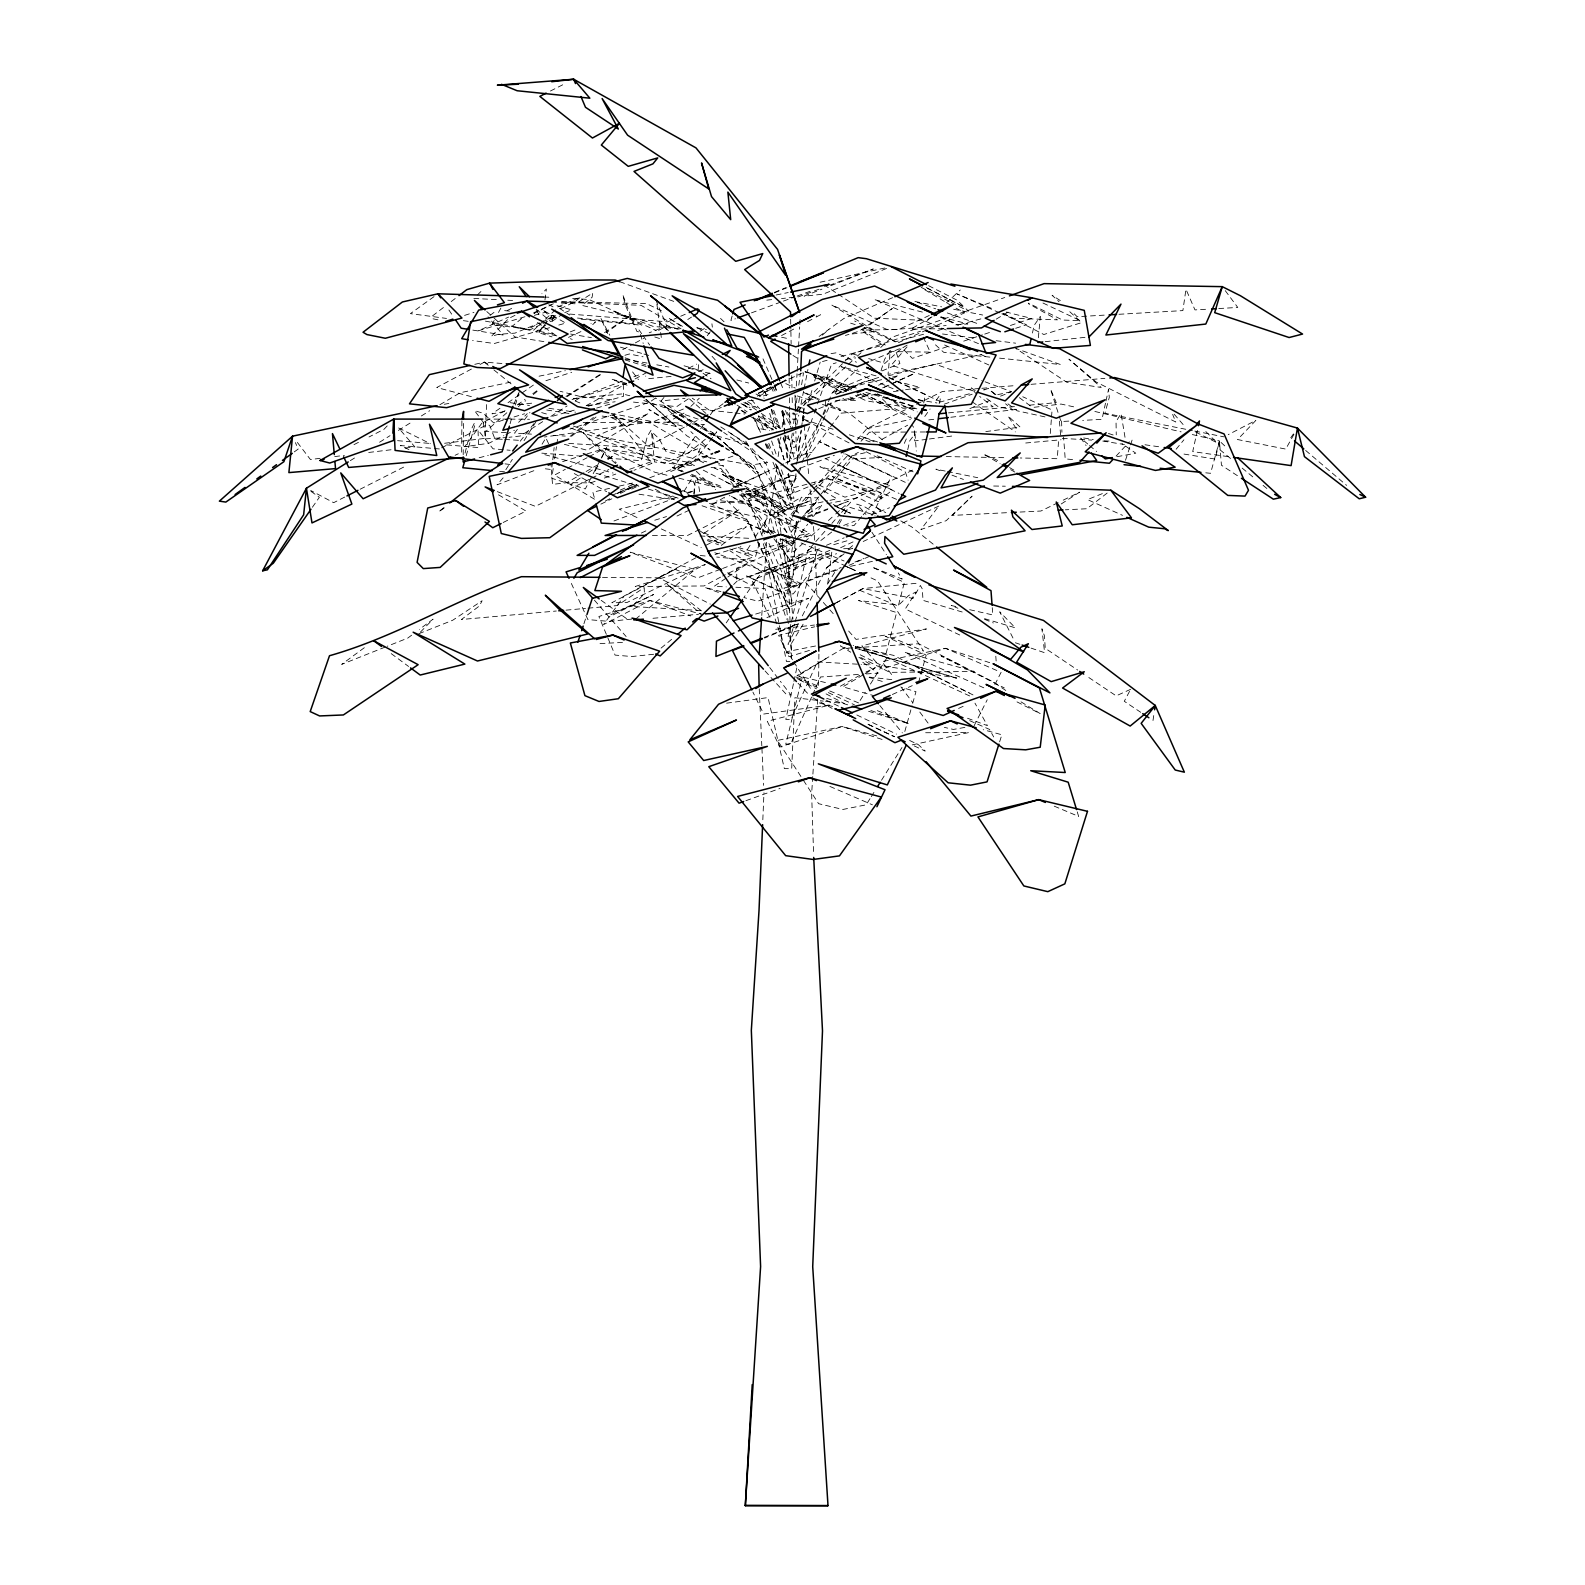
<?xml version="1.0" encoding="UTF-8"?>
<svg xmlns="http://www.w3.org/2000/svg" width="1585" height="1585" viewBox="0 0 1585 1585"><rect width="100%" height="100%" fill="white"/><g stroke="black" fill="none" stroke-linecap="round" stroke-linejoin="round"><path stroke-width="0.75" stroke-dasharray="5 3.75" d="M463.196 454.677L463.494 420.956M825.428 401.282L825.329 411.426L821.803 417.806M762.821 819.762L763.97 792.777M486.595 404.571L484.851 438.906L506.843 437.539M795.195 405.78L795.749 395.933M796.304 386.086L797.017 373.763M797.156 371.306L798.404 349.136M798.543 346.679L799.672 326.966M799.811 324.509L800.227 317.119M795.016 543.338L792.995 576.94L787.547 576.92L781.821 538.484M795.155 540.941L796.324 521.742M796.898 512.133L797.196 507.339L827.608 500.84M761.771 615.475L766.486 542.328M812.748 776.551L811.639 793.808L813.62 854.969M812.907 774.094L817.622 700.194M818.573 685.413L818.91 653.555M1058.522 441.68L1057.254 458.699L1020.264 457.986M1050.28 433.498L1051.35 419.351M1051.529 416.994L1052.064 409.94L1022.761 396.765M698.173 369.662L698.747 363.084M694.19 494.282L695.023 485.149L691.813 478.63L683.63 492.024M1038.353 337.763L1040.315 316.485L1034.173 325.321L1032.033 334.752M552.491 462.226L551.639 469.576L541.832 468.368M552.769 459.769L554.156 447.525M693.755 493.589L695.023 482.355L697.281 477.323L699.659 491.548M795.987 473.796L795.115 481.087L789.092 481.127L788.419 473.836M797.75 459.234L801.277 430.07M801.574 427.633L803.04 415.488M803.318 413.051L804.209 405.76M544.963 299.961L546.389 288.985L541.911 293.72M827.786 583.161L831.828 551.758M792.282 433.141L790.321 447.525L795.373 447.129L799.494 432.982M793.57 423.552L794.877 413.962M795.195 411.565L797.473 394.784M798.781 385.195L800.385 373.208M767.814 532.52L776.808 466.386M778.136 456.599L780.811 437.004M782.138 427.197L784.476 410.059M797.037 460.086L801.099 430.803M802.446 421.055L803.12 416.181M803.456 413.725L805.497 399.083L817.583 399.44M553.205 468.566L551.739 478.274L585.301 488.953L592.057 475.896M554.651 458.857L556.454 446.712M556.811 444.276L557.9 437.004M1152.988 720.521L1153.959 714.082M796.423 521.524L790.955 557.207L819.465 548.846M789.251 461.651L793.887 432.824M795.432 423.215L796.978 413.606M797.354 411.189L800.068 394.368M801.614 384.759L803.536 372.752M461.889 420.897L461.671 452.181L455.093 455.291M923.738 402.947L925.363 394.328L885.639 375.823M796.839 424.74L798.761 415.131M799.256 412.734L803.595 391.119M804.07 388.701L807.934 369.483M793.431 683.769L785.823 719.451L791.113 719.332L817.385 661.896L861.447 664.412M793.927 681.392L797.473 664.749M1105.498 403.204L1101.991 419.351L1082.674 420.382M1106.013 400.886L1108.529 389.355L1109.302 397.359L1104.923 413.249L1192.376 430.585M1197.408 430.387L1192.712 451.586L1231.109 457.055M907.73 449.724L909.77 440.729L915.02 433.795L916.308 451.071M790.796 624.411L788.062 636.298L790.756 635.862L794.382 624.133M791.351 622.033L807.736 550.669L814.175 543.378M465.059 453.132L470.507 431.041L474.807 422.185M939.152 403.62L940.281 399.44L939.39 395.834L935.408 401.461M732.131 316.049L730.903 320.408L735.48 318.743M904.817 731.497L912.029 705.741M912.683 703.403L915.971 691.694L902.103 687.474M918.508 682.62L926.215 655.08L885.163 636.199L895.505 639.072L923.619 651.118L877.535 580.902L868.679 576.821M466.168 455.826L475.599 422.502M510.073 423.789L512.074 416.796M515.402 405.126L519.404 391.119M759.354 543.239L755.431 556.989L737.54 548.568M761.969 534.086L767.219 515.759L729.239 495.511M802.941 421.174L804.328 416.459M808.469 402.293L811.916 390.485M814.67 381.054L820.178 362.173M795.095 621.776L817.583 549.044M881.062 370.593L884.608 359.32L890.235 350.503L888.036 374.377L981.808 354.426M999.64 741.839L1001.859 734.766L983.215 729.694M1125.489 460.304L1129.808 447.069M1130.541 444.87L1132.7 438.252M583.914 623.757L586.192 616.823M823.645 555.721L819.286 554.116L799.93 555.166L786.794 593.741L793.253 593.899L823.645 555.721L855.86 570.778M796.086 464.385L813.422 415.488M814.234 413.17L816.711 406.196M817.543 403.858L831.57 364.292L836.206 362.787M513.897 404.155L518.493 393.298M796.225 475.916L791.331 487.17L797.691 475.302M802.069 462.404L827.489 403.838M828.46 401.599L832.383 392.585L857.445 369.206M551.758 321.418L554.255 315.772L546.092 319.912M791.509 519.404L788.557 526.042L793.689 526.24L798.682 520.95M792.5 517.186L801.376 497.254L817.9 497.888M811.599 697.063L790.737 743.94L785.744 744.118L802.208 677.627L797.849 675.963L826.795 658.072M812.59 694.824L820.535 676.973L863.865 674.081M904.302 443.384L906.323 438.906M798.701 473.103L801.752 466.485M805.794 457.689L822.001 422.462M823.011 420.263L831.095 402.649M835.156 393.833L837.177 389.435L873.018 374.635M597.446 466.446L594.375 472.726L638.874 486.238M601.547 458.085L606.659 447.624L601.032 458.501M871.928 515.719L891.463 476.174L843.735 453.766M974.101 725.791L987.237 699.758M994.904 684.561L1001.482 671.545M797.909 624.629L787.963 644.283L790.618 644.758L804.605 621.776M802.327 615.891L826.657 567.806L841.417 555.206M593.166 473.717L599.923 460.68M1129.55 691.337L1124.28 701.283L1140.685 712.279M494.163 320.487L492.004 324.489L527.706 329.224L537.909 324.053M498.502 312.483L501.752 306.46M799.533 458.224L820.634 419.926M1293.935 434.369L1285.732 449.09L1237.568 439.54L1255.875 420.382L1228.216 434.647M839.079 524.041L843.695 515.878M844.845 513.837L847.143 509.756L844.29 513.52M542.07 444.216L545.894 437.955L548.588 443.701M827.489 584.172L836.404 569.55M869.987 798.682L866.143 804.823L842.883 809.459L818.613 803.694L802.703 779.206M871.274 796.621L875.098 790.479M881.498 780.256L901.984 747.506M505.833 469.735L512.351 459.373M524.041 440.709L537.057 419.985M750.062 545.379L744.831 553.68L789.588 541M755.292 537.057L768.368 516.294L810.49 500.761L773.856 513.144L801.376 497.254M860.12 700.471L865.271 692.288M870.423 684.086L888.452 655.437L853.225 645.372M837.395 523.506L841.437 517.304M1290.765 437.757L1293.439 433.894M312.384 507.259L319.358 497.274L310.145 490.795M695.141 436.588L673.05 468.268L713.072 453.033M700.669 428.683L703.423 424.721M710.338 414.814L713.091 410.852L724.266 406.176M726.207 622.865L728.922 618.962M924.788 416.459L930.098 408.97M517.384 429.357L514.59 433.141L531.49 434.132M524.377 419.926L529.965 412.358M797.196 471.815L801.554 465.95M807.34 458.144L829.034 428.822M830.481 426.88L840.605 413.19L892.692 409.049L880.051 396.646M794.739 541.694L787.527 551.421L793.728 551.719L802.862 543.496M796.185 539.752L807.716 524.179M813.501 516.393L822.139 504.704L806.547 514.907M937.31 508.012L920.905 529.529L946.205 520.673L972.1 496.145L952.407 515.402L1008.952 512.589M712.576 437.341L698.589 455.648L754.024 465.594L789.231 537.632M713.983 435.518L716.777 431.853L710.892 435.201M707.286 335.683L712.537 328.808M520.237 441.224L533.828 423.75M552.273 315.217L538.821 332.137L557.662 336.06M798.582 521.921L791.054 532.184L800.484 520.89M804.685 514.372L851.977 455.826L858.416 452.3M663.996 397.439L661.084 401.005L685.037 398.35M1176.129 449.229L1183.916 439.798M802.069 519.008L817.781 500.206M824.081 492.677L852.373 458.818L881.736 457.53M861.646 516.611L853.978 525.606L846.786 525.923M863.191 514.808L881.597 493.212L827.845 478.67L809.261 483.603M907.036 346.917L891.265 365.243L974.953 391.416M503.158 477.838L497.016 484.832L537.038 469.477M791.014 514.412L812.015 490.696M813.62 488.873L842.685 456.044M857.208 439.62L866.896 428.683L914.406 405.284M815.799 541.575L825.448 530.658M831.887 523.367L839.931 514.273M841.556 512.45L852.809 499.731L914.842 469.041M1116.098 456.104L1129.372 441.819M793.411 513.56L811.995 493.668M813.68 491.865L849.184 453.904M861.012 441.244L869.452 432.21L909.017 432.051M800.346 519.187L818.593 499.75M387.215 425.909L383.966 429.317L368.988 436.984M420.441 632.078L433.062 619.16L419.411 629.364M518.612 422.343L527.25 413.645M795.611 410.475L852.373 353.792L920.548 331.225M477.343 295.028L482.573 289.936M733.617 584.489L738.788 579.456L728.07 573.889M690.862 406.374L699.262 398.231M592.711 324.667L595.584 321.874L590.987 323.697M543.635 320.863L532.877 330.889L511.896 326.51L523.367 317.119M545.418 319.179L556.177 309.154M880.705 347.491L891.444 337.466L1004.771 297.505M930.91 317.277L927.463 320.487L874.365 318.189L838.188 294.216M946.463 302.834L960.272 289.996M796.779 411.565L846.667 365.917M848.451 364.273L855.583 357.754M857.366 356.13L862.716 351.236M901.013 348.839L884.925 363.381L868.639 358.586M804.685 541.872L819.286 528.736M828.42 520.514L833.908 515.601M835.731 513.956L844.864 505.754L875.078 515.284M506.824 412.754L485.783 431.477L508.25 432.784M822.318 335.148L828.896 329.343M848.807 548.885L854.355 544.17M661.064 648.106L672.198 638.874M570.125 436.37L593.424 417.43M705.384 439.204L687.553 453.686L596.653 435.915L648.562 413.507L587.342 450.279L564.379 444.335M518.275 406.691L525.764 400.648M533.273 394.586L538.88 390.049M826.657 567.806L846.271 552.055M444.097 507.438L438.47 511.876L446.158 506.824M571.492 436.331L597.822 415.607M807.736 550.669L813.343 546.31M820.832 540.505L832.026 531.787M1107.162 493.074L1086.834 508.745L1065.338 509.815M443.424 307.53L431.754 316.485L432.745 318.763L441.462 320.507M451.23 301.566L457.074 297.088M490.003 315.435L495.887 310.957M785.724 379.825L759.274 396.29M411.624 635.209L407.721 638.121L387.215 646.264M604.519 332.652L628.294 316.921L606.342 332.691M721.908 544.883L746.337 526.755L735.024 530.698L705.483 545.498M364.332 647.71L341.667 664.373L384.937 647.175M723.097 403.739L711.843 411.961L692.308 398.211M517.304 405.007L525.031 399.38M532.778 393.734L538.583 389.514M819.128 336.436L843.854 318.506L892.632 297.683M294.255 451.903L298.198 449.07L295.385 442.611M434.032 296.633L410.396 313.632L446.514 318.426M543.992 326.966L538.008 331.126L556.493 334.633M551.996 321.418L561.982 314.504M499.988 408.256L491.964 413.844L507.358 411.03M508.032 402.669L520.098 394.308M522.099 392.902L534.165 384.541M655.358 398.172L649.414 402.293L569.926 429.099M725.851 578.327L714.102 586.371L726.207 586.866M727.812 576.999L745.426 564.934L722.641 576.029M580.269 478.056L570.402 484.673L594.89 499.473M588.154 472.766L598.001 466.149M607.867 459.531L613.771 455.549L607.392 459.234M565.984 396.468L599.883 374.555M688.346 398.845L676.696 406.652L632.534 401.996M703.958 533.313L739.64 509.478L687.692 535.393L651.257 535.433M567.153 396.607L601.824 373.842M705.642 375.348L709.367 372.911M687.771 319.516L691.516 317.099M542.704 421.63L520.316 435.994L509.082 437.282M550.847 416.399L567.133 405.938M575.276 400.708L581.378 396.785L560.119 391.277M1061.217 503.971L1079.583 492.182L1060.246 501.593M545.676 325.282L535.552 331.701L552.016 336.892M782.911 382.025L757.273 396.191M350.325 460.641L354.505 458.006M379.568 442.235L390.009 435.677M398.37 430.427L410.911 422.541M421.352 415.963L429.713 410.713M700.154 331.206L708 326.272M902.856 347.729L908.364 344.361M996.212 319.14L1008.833 311.611M724.464 497.274L709.822 506.011L757.095 517.146L765.02 534.72M863.132 674.853L842.844 686.82L873.394 695.538M865.172 673.645L875.316 667.661L865.945 672.04M439.897 404.71L460.244 392.723L512.787 381.708M931.98 316.861L910.662 329.224L944.838 328.59L935.447 331.067M583.954 472.746L566.915 482.573L554.532 475.084L565.35 469.299M586.074 471.518L596.733 465.376M840.387 686.226L859.763 675.329M677.647 416.657L667.562 422.284L679.906 423.096M679.668 415.547L685.73 412.159M881.973 439.342L907.67 425.196M586.153 405.681L626.57 383.57M635.09 378.914L647.849 371.92M505.04 410.673L481.781 423.254L464.742 446.712L488.933 443.245L503.832 435.657M622.707 349.671L633.247 344.004M635.367 342.875L643.807 338.338M658.587 330.393L667.027 325.856L649.176 332.791M799.93 555.166L764.465 574.285L809.717 557.643L757.412 578.089L743.841 597.545L757.808 601.19L781.306 592.473L746.535 575.969L782.396 592.017L801.416 583.815L752.063 560.397L716.697 557.048M781.544 335.564L794.541 328.63M807.518 321.696L814.016 318.228M816.176 317.079L820.515 314.761L816.116 316.168M567.529 468.15L587.025 457.748M589.184 456.599L604.341 448.515L669.187 458.461L687.949 462.325L694.507 465.673M795.472 624.431L789.053 627.858L796.443 623.975M836.048 602.775L863.033 588.55L919.478 582.983M471.379 369.067L436.767 387.513L472.409 396.924M480.037 364.471L484.356 362.153L503.792 363.599M695.973 557.742L624.213 595.92L610.542 614.861L653.614 594.494L608.997 617.021L603.469 624.688L649.969 600.497L701.878 614.247M720.581 577.138L704.017 585.955L635.189 586.509L705.266 564.577L626.749 602.617L611.83 602.736L676.557 568.639L658.072 577.891M835.117 603.409L863.033 588.55L913.059 598.397L920.37 585.479L922.311 588.966L923.005 600.358L965.602 613.019M684.304 427.197L648.106 446.078L613.613 414.795L651.95 463.395L634.02 470.269M686.444 426.068L697.083 420.52M764.406 472.905L731.715 488.893M353.99 444.632L360.409 441.343M505.952 434.567L514.471 430.248M344.698 497.076L333.662 502.683L310.64 490.439M360.152 489.23L406.473 465.673M441.581 447.822L485.624 425.434L480.077 418.024M550.411 91.019L565.231 83.529M688.583 368.235L696.707 364.114M515.006 315.316L508.666 318.506L491.39 336.377L498.185 334.356L514.927 333.127L539.831 322.884M503.158 522.515L526.002 511.063L497.393 494.163M589.422 479.284L535.393 506.368L494.262 490.458M591.581 478.195L608.858 469.536M605.331 500.999L611.83 497.73M620.488 493.391L635.644 485.802M794.838 540.544L790.578 542.684L781.722 538.583M796.958 539.475L809.737 533.075L748.041 503.871L716.836 500.365M553.343 303.785L533.868 313.513L538.841 314.107L534.64 308.243M842.725 392.604L857.861 385.016L836.028 394.507M938.795 506.071L863.211 541.476M540.881 324.489L530.381 329.68L485.188 321.081M542.981 323.459L557.682 316.227M916.566 404.234L942.481 391.475L979.391 388.503M600.873 504.129L611.889 498.76M631.702 489.091L638.319 485.862M1058.106 502.643L1040.909 511.024L1018.779 512.114M758.323 393.1L781.504 381.866M860.774 393.853L847.42 400.292L862.398 397.023L869.155 393.972M878.585 385.254L889.72 379.885M891.939 378.815L898.616 375.586L889.145 377.864M560.476 308.738L574.88 301.804L580.784 296.95L556.672 307.411M507.16 310.561L513.758 307.411M836.206 394.13L864.736 381.589L876.525 378.696M641.35 533.055L648.027 529.865M676.973 516.036L690.347 509.637M829.569 552.907L780.969 575.731L788.597 588.193L841.179 567.47M840.605 547.736L856.078 540.465M733.32 487.407L783.604 463.949M785.744 462.939L807.082 452.993L811.817 452.28M580.942 331.582L567.608 337.783L572.225 339.388M758.244 393.516L804.962 371.742L832.759 379.231L852.136 388.404M766.942 617.674L808.627 598.278L754.46 614.425M958.588 708.416L965.186 705.384M524.992 316.723L478.353 330.809L508.607 317.079M533.709 312.74L551.164 304.796M929.286 315.474L898.715 329.442L862.517 330.116L892.335 308.5L859.248 331.146L845.399 335.465M882.667 387.849L889.423 384.798M891.681 383.788L914.188 373.584L884.034 387.414M926.948 329.819L898.081 342.835L854.731 321.042M929.167 328.828L964.671 312.8L953.972 307.034M1130.6 689.336L1116.157 695.855L1085.765 675.487M795.095 542.011L736.748 568.123L736.748 580.982L803.258 556.216L750.081 576.524L770.35 618.308M806.309 536.998L810.787 534.997L803.734 536.998M617.437 493.232L637.011 484.534L612.721 495.035M892.335 694.488L912.267 685.651M849.045 565.33L868.719 556.711M678.538 317.178L667.82 321.834L569.471 314.048M680.678 316.247L687.117 313.454M620.29 490.062L636.16 483.167M829.906 550.312L787.606 568.619L793.174 568.322L836.583 553.7M638.2 485.149L615.277 494.203M870.799 361.004L900.003 348.522M683.313 409.029L654.07 421.432L544.467 437.004M818.692 408.752L843.596 398.291M826.439 545.299L844.171 537.83M777.76 383.808L782.217 381.945L795.254 388.067M670.772 471.518L712.854 453.904M808.073 486.932L775.085 500.721L747.585 494.025L791.371 476.015L745.247 492.103M810.272 486.02L827.845 478.67L878.268 501.692L882.013 498.582L832.264 476.53L883.063 497.69L892.335 489.983L825.21 458.56M774.55 292.333L785.823 287.658M881.973 370.93L899.884 363.52L895.703 350.622M542.09 321.953L555.681 316.346M564.755 312.621L571.531 309.828L555.899 305.33M774.213 292.967L787.626 287.46M886.55 268.459L822.991 294.196L804.07 296.177L821.941 289.163M969.921 408.554L989.615 400.569M1000.551 396.151L1011.488 391.713L981.531 380.479M836.484 506.051L848.312 501.296L836.959 505.437M1102.348 493.628L1087.468 499.592L1122.517 515.343M418.856 633.703L452.636 620.29L482.117 600.735L479.403 605.965L461.433 619.497L556.295 611.017M570.303 331.879L577.198 329.145M698.47 371.583L705.246 368.909M764.109 637.447L798.503 623.856L764.604 638.081M830.857 285.657L873.276 268.974L830.362 284.963M854.89 562.061L864.043 558.455M807.558 517.225L827.588 509.498M843.656 525.467L855.127 521.029M871.195 514.828L889.561 507.755M837.554 569.768L805.378 582.19L821.723 600.636M649.81 477.719L694.686 460.839L698.866 460.403L705.404 463.613M613.97 520.97L678.004 496.898M687.137 493.47L694.012 490.894L684.661 493.173M800.405 468.09L834.364 455.311M720.323 569.332L697.499 577.95L630.176 552.194L695.122 569.411L636.179 618.665L609.076 621.379L587.877 619.596L570.025 580.546M722.601 568.48L752.261 557.286L729.774 548.945M622.41 381.074L581.041 396.547L615.376 400.173M633.901 376.774L640.796 374.199M819.069 289.183L798.741 296.752L781.524 298.574M751.468 312.859L781.167 301.923M783.446 301.091L794.877 296.89M797.156 296.038L810.866 291.006M807.498 516.235L827.905 508.765M719.986 460.76L736.074 454.974L725.989 448.733M745.921 800.702L780.117 788.399M944.204 404.195L972.16 394.209M983.809 390.049L988.465 388.384L983.79 389.712M595.128 481.285L590.531 482.89L567.628 482.613L552.511 484.376L551.005 465.277M604.321 478.076L615.812 474.073M629.602 469.279L652.564 461.275L604.341 448.515L585.796 454.34M848.015 549.856L852.572 548.311L843.497 548.767M947.374 346.62L912.346 358.368L902.222 348.244M963.72 341.132L982.383 334.871M984.721 334.098L991.735 331.74M1010.418 325.48L1031.419 318.426L1006.178 312.047M832.383 392.585L878.962 377.349M545.894 380.717L571.71 372.277M845.498 359.795L854.771 356.803M1015.688 328.273L1026.545 324.766L1001.879 313.83M464.563 315.395L473.955 312.404M562.596 461.631L583.478 455.073M654.744 520.217L666.552 516.571M715.053 554.552L740.888 546.627M809.479 650.405L788.973 656.685L778.611 635.327L814.65 626.808M624.906 355.298L629.344 353.97L643.074 356.803M503.277 420.144L493.807 422.997L483.346 413.328L474.529 410.614L478.69 416.181M505.655 419.45L524.615 413.764M572.046 399.559L626.57 383.233M763.376 395.933L767.972 394.566M596.673 408.058L613.078 403.224M833.71 544.685L850.333 539.811M549.579 327.699L494.262 343.529L472.568 340.517M558.792 325.064L565.706 323.082L542.011 309.65M552.571 416.241L576.247 409.584M588.075 406.255L623.579 396.27L623.222 381.668M939.271 402.313L972.061 393.021M534.343 315.316L545.716 312.166M822.496 361.538L827.132 360.29M841.041 356.526L882.746 345.213L860.675 330.056M923.619 334.237L895.188 341.845L864.201 327.758M959.143 324.707L982.819 318.367M806.943 484.237L774.411 492.895L798.84 513.064M479.165 457.748L488.319 455.37M792.163 413.903L794.996 413.209M888.333 375.803L935.507 364.253L979.233 379.607M672.971 496.046L619.22 509.221L639.171 518.553M851.303 386.938L886.788 378.419M851.977 455.826L868.62 451.884M609.591 488.338L592.849 492.182L594.791 499.315M619.16 486.139L633.524 482.831M474.787 364.332L484.356 362.153L488.576 364.332M850.491 566.34L873.989 560.991M799.197 535.453L805.854 533.947L769.834 514.194M820.099 282.229L886.352 267.647M912.247 744.871L968.911 732.528L924.53 732.745M829.946 500.345L836.979 498.839L816.097 486.456M997.738 394.625L1011.488 391.713M866.896 428.683L910.305 419.51M539.078 376.2L565.35 370.692M776.155 294.988L788.201 292.551M815.562 645.987L787.309 651.554L792.48 659.816M826.974 503.772L858.377 497.611L885.738 512.629M1117.049 456.718L1135.791 453.191L1121.962 443.622M444.256 404.274L448.852 403.462M964.889 727.416L953.377 729.437L944.343 727.356M835.354 400.807L852.136 398.132M831.035 353.633L836.266 352.801L856.455 362.212M876.287 394.328L861.646 396.607L857.366 394.606M893.365 391.654L903.113 390.128M905.55 389.751L920.192 387.473L894.614 380.737M586.608 405.621L615.178 401.758M726.623 703.165L768.051 697.578L784.357 768.646L791.688 768.666L794.897 697.697L823.289 701.105M926.948 439.303L914.684 440.907L914.307 428.465L912.385 425.454M929.404 438.986L953.932 435.776M985.83 431.576L1020.165 427.078L1007.941 415.944L1018.105 431.417M320.13 458.342L310.422 459.511L295.543 440.055M334.712 456.579L344.421 455.39M368.711 452.458L392.981 449.526M405.126 448.04L414.834 446.871L398.489 427.891L430.327 443.681M444.593 443.265L485.842 438.272L482.831 420.203M928.79 419.906L936.141 419.015M950.841 417.251L1019.432 409.049M1034.113 407.286L1061.058 404.056L1075.561 407.226M852.136 333.979L875.831 331.324L831.689 304.994L888.076 329.938L946.126 325.579M1045.208 341.686L1089.014 336.892M517.998 404.69L532.421 403.105M573.235 398.588L622.39 393.892L629.839 395.755M775.679 629.285L814.492 625.025M766.783 300.14L771.697 299.605M653.634 654.268L631.821 656.527L615.079 655.1L598.872 616.506L649.969 600.497L690.584 615.951M671.089 376.418L648.958 378.637L645.57 376.061M948.523 412.873L1014.618 406.572M1029.319 405.185L1056.244 402.61L1050.498 389.058L1060.959 421.531L1070.608 421.016M1025.733 443.007L1061.058 439.758M566.043 610.146L585.499 608.402M587.936 608.184L617.12 605.589L644.184 587.639L644.402 593.543L632.395 606.5L701.026 610.582M652.98 618.289L698.549 614.267M981.848 388.305L1016.302 385.512M1031.062 384.323L1104.884 378.379M955.814 324.846L967.9 323.934L941.549 317.079M711.625 503.356L764.703 499.572L743.741 487.09M866.262 673.922L878.308 673.11L862.795 662.272M852.829 647.849L843.081 648.463L797.017 675.626L826.696 682.877M855.266 647.69L918.626 643.748L992.487 681.53L1008.218 692.11M1104.19 315.138L1077.146 316.703L1072.233 311.789M1118.951 314.286L1182.885 310.601L1185.956 289.243L1194.971 309.907L1209.236 309.095M1218.746 308.54L1237.766 307.45L1225.086 290.431M600.022 643.589L626.134 642.242M748.813 400.529L753.41 400.331M789.905 661.401L786.457 661.539L769.161 573.176L714.776 552.709M915.04 408.038L902.856 408.237L887.679 397.637M973.606 407.087L993.121 406.77L979.669 396.448M583.161 422.462L621.459 422.363L608.164 416.162M911.494 432.031L926.333 431.972M485.287 419.114L507.576 419.114M510.053 419.114L529.529 419.272M602.478 577.356L658.964 577.832L710.278 604.083M561.823 301.685L646.581 303.646L664.095 312.047M889.244 351.573L930.236 352.108L923.243 337.03M993.676 486.02L1005.326 486.199M946.265 456.579L1005.465 457.708M561.229 302.081L641.073 305.33L681.055 328.808M841.774 400.153L856.296 400.589L849.936 397.003M543.833 297.049L551.223 297.287M735.876 587.262L764.901 588.471L786.536 653.04L791.787 652.921L788.656 626.491M699.995 535.968L751.924 538.444M473.856 298.436L498.086 299.704M507.775 300.219L512.629 300.476M561.348 303.052L575.652 303.805L592.75 293.027L592.097 297.287L582.091 305.39L677.211 328.967M863.904 664.551L871.255 664.967L858.931 657.319M1062.307 438.391L1091.788 440.095M1104.091 440.788L1109.005 441.086M553.224 435.38L565.29 436.073M502.267 439.303L494.877 438.827L489.864 425.909L484.594 421.63M504.723 439.441L521.96 440.511M568.718 443.424L654.863 448.773L652.109 432.17L659.063 438.708L666.057 451.586L706.791 461.849M692.269 423.888L704.612 424.681M572.661 298.436L589.065 299.525L656.15 330.512M541.793 453.151L583.062 456.302M607.332 458.144L641.291 460.72L647.314 436.41L651.277 429.892L654.506 461.988L693.834 465.812M397.558 440.67L429.476 443.404M446.653 444.87L478.551 447.584L478.056 430.07L493.054 448.813L510.132 450.279M439.382 448.951L400.312 445.543L408.97 449.605M745.941 491.013L757.848 492.103L793.51 520.732L788.973 520.316L745.346 493.173M700.174 555.503L707.247 556.177M711.051 467.476L720.898 468.427L735.618 487.982M499.632 471.339L504.545 471.815M581.12 319.179L641.925 325.262L613.137 310.977L653 326.351L679.39 328.987M1072.57 459.591L1065.199 458.857L1063.575 437.064M1205.769 472.825L1210.583 473.301L1219.42 440.947L1190.672 434.151M504.644 310.64L509.518 311.135M555.741 315.831L548.489 315.098L541.614 308.421M577.475 318.05L633.009 323.697L625.065 304.221L622.786 294.81L636.813 331.324L641.311 332.731M989.852 357.12L943.669 352.286L933.704 343.212M999.58 358.151L1060.365 364.51L1015.747 348.383L1066.665 382.203L1101.218 387.473L1068.924 359.141L1096.127 382.005L1175.793 422.026L1172.623 414.398M701.263 409.326L732.686 412.714M735.083 412.972L744.752 414.022M891.761 679.628L867.431 676.914L883.618 681.847M790.142 475.242L794.303 475.718M825.646 701.382L844.587 703.641L825.131 693.378M505.021 463.87L509.934 464.464M942.481 333.979L976.637 338.279M996.153 340.716L1015.648 343.172M463.375 320.665L468.189 321.319M1144.984 444.771L1161.746 447.168M510.132 402.669L529.509 405.502M548.885 408.316L575.514 412.179M602.161 416.062L650.583 423.116L713.151 459.927M546.766 410L571.254 413.844M638.993 494.203L674.536 499.75M916.823 408.811L866.401 400.886L855.365 395.636M472.825 330.096L503.099 335.01L488.022 316.802M543.853 341.607L514.947 336.931L492.063 316.287M1083.625 437.975L1093.234 439.52M1102.823 441.066L1124.458 444.533M1184.015 454.083L1215.239 459.095L1219.42 440.947L1226.631 447.624M956.468 678.043L855.068 648.106L956.468 678.043L881.953 665.581L857.564 653.495M918.111 399.777L936.933 402.966M570.64 334.039L591.423 337.645M625.104 359.102L647.017 363.064M656.765 364.827L668.949 367.027M914.941 301.507L941.549 306.816M953.655 309.233L982.66 315.019M1194.813 431.08L1223.957 436.846M760.939 428.842L769.716 430.605M611.136 413.348L676.042 426.365L645.769 399.301M696.885 327.758L706.375 329.68M945.195 471.062L935.903 469.18L942.798 471.736M947.533 471.537L977.727 477.699M781.583 337.248L788.538 338.714M1044.991 416.895L1017.154 410.812L1005.544 401.996M855.365 646.66L893.425 655.338L969.307 692.942M955.854 606.54L951.238 605.49L957.875 608.244M969.703 609.69L992.785 614.96L992.25 607.669M1094.859 411.466L1181.102 431.873M666.968 475.242L654.942 472.29L604.341 448.515M678.974 478.195L715.053 487.051L690.406 475.599M741.721 493.589L755.906 497.076L745.624 491.806M688.385 368.096L712.24 374.04M718.778 464.861L723.572 466.069L742.176 491.964M736.886 379.984L748.695 383.035M832.601 706.454L819.683 703.106L817.087 698.985M922.371 312.087L874.445 299.624L979.688 344.163M720.957 591.601L704.849 587.401L718.401 592.394M876.01 375.843L841.14 366.67L897.962 390.802M707.742 539.554L724.107 543.873M738.135 547.598L761.493 553.799L789.489 543.219L780.791 539.118M969.663 695.954L885.579 657.22M544.824 454.677L613.058 473.043M876.802 735.896L842.13 726.505L777.502 740.433L801.376 777.165M798.622 407.008L802.604 408.137M625.401 383.015L611.434 379.112L629.126 385.967M682.402 426.107L672.951 423.433L648.899 409.465L668.672 422.224L633.168 422.323L610.661 414.735M708.436 433.498L748.655 444.909L720.62 426.821M620.409 347.135L641.608 353.356M643.966 354.049L651.039 356.11M684.046 365.778L700.55 370.613M541.654 412.595L546.389 413.982M852.373 353.792L857.01 355.159M856.356 388.067L804.962 371.742L851.878 388.285M865.866 392.406L914.783 406.87M984.523 618.645L1015.272 627.799L999.719 611.81L1014.321 640.697M648.245 489.072L678.677 498.324M826.696 698.371L847.658 704.83M868.639 711.308L908.264 723.513L874.583 709.545M624.966 359.874L646.145 366.531M850.65 323.162L855.187 324.608M678.162 329.026L666.512 325.341L656.586 301.843M654.783 336.991L661.52 339.111L660.588 332.137M875.039 393.991L914.763 406.612M882.072 739.442L842.13 726.505L779.919 747.01L767.279 721.314L829.827 704.968L763.712 714.042L752.934 692.15M989.714 662.669L945.492 648.305L881.953 661.658L893.603 677.171M1108.41 433.438L1115.226 435.677M855.266 646.759L885.242 656.804L896.615 612.543L858.535 600.537L898.517 605.074L904.342 582.448L872.067 567.054L902.182 579.1L898.239 572.977M797.275 395.913L811.025 400.569M822.476 404.452L840.823 410.654L827.628 404.195M833.096 429.277L802.961 419.034L850.927 443.879M849.322 434.805L870.185 441.898M1015.371 642.757L1019.868 644.283M1031.102 648.126L1044.614 652.703L1041.92 628.789L1044.456 635.902L1045.228 648.305L1077.661 670.039M643.807 400.529L701.996 420.441M702.036 505.774L748.853 521.881L790.023 611.017L747.07 519.801L724.305 498.047M877.535 441.977L861.23 436.331L874.484 441.799M625.144 357.814L645.848 365.006M870.839 710.516L908.264 723.513M917.259 302.319L935.725 308.837M947.255 312.919L979.57 324.331M619.735 281.694L674.695 301.725M573.493 426.088L687.018 467.892M707.306 540.604L718.54 544.784M951.991 475.163L963.462 479.443M967.524 718.243L987.435 725.653L974.973 703.165M570.858 428.089L664.452 463.177L700.59 447.564L697.142 455.311L678.004 468.744L682.481 470.587M746.436 488.636L785.526 510.707L728.169 476.015L782.039 496.422L788.478 508.726L753.707 488.537L786.16 510.271L774.451 518.117L779.424 536.701M575.216 401.045L582.052 403.799M743.781 402.59L754.995 407.147M859.545 590.254L897.823 605.906L908.72 595.425L916.051 591.998L905.293 608.957L960.173 635.209M691.456 474.252L722.839 487.13M740.789 494.48L747.506 497.234L763.97 540.525M984.503 619.299L993.359 622.964M795.987 676.973L818.435 686.285M829.668 690.921L858.872 703.027M848.827 649.335L840.466 645.848L850.729 652.208M801.138 542.962L844.092 561.011M1054.243 806.171L1078.632 816.414L1077.245 811.857M683.472 471.914L672.496 467.258L681.451 471.438M692.269 475.619L722.998 488.616M918.408 399.479L925.224 402.372M741.047 403.7L750.101 407.543M896.575 499.354L819.901 466.723L890.572 485.386L844.884 497.155L814.155 482.771M728.169 476.015L746.832 483.94L714.142 467.892M797.057 678.558L817.385 687.474M996.826 670.495L945.492 648.305L882.29 669.068L861.804 645.927L926.433 628.948L856.019 639.389L847.856 630.156M829.906 786.437L872.443 804.823M981.056 354.624L987.713 357.517M709.466 503.337L747.07 519.801L748.853 521.881M856.435 473.182L837.514 464.841L899.111 493.41M969.644 720.66L989.496 729.397L993.696 736.966M999.64 312.839L957.063 293.958L994.409 309.57M997.658 460.442L983.275 454.063L1000.115 463.672M682.521 490.399L689.237 493.391M877.218 455.806L913.158 471.854M731.398 496.462L765.674 511.836L757.848 492.103M983.79 687.811L904.579 652.287L974.299 671.446L889.799 672.357L859.585 656.903M944.62 344.975L988.842 364.966M1002.929 313.434L1013.568 318.288L1057.512 319.853L1028.328 303.627M877.317 393.813L917.22 411.922M846.39 566.538L855.345 570.64L844.31 565.627M940.38 317.099L958.053 325.242M888.947 377.824L940.103 401.441M768.428 532.441L746 522.654L767.754 532.936M941.014 316.881L958.667 325.084M840.228 384.838L851.383 390.049M860.318 394.229L911.633 418.202M848.787 390.623L813.481 375.189L841.952 392.089M661.341 528.934L701.263 547.617M828.281 692.586L854.454 704.83M868.481 724.603L894.415 736.748M863.647 393.972L886.59 404.75M806.131 393.179L819.267 399.341M828.024 403.462L849.917 413.744L882.35 439.818M959.559 664.69L941.173 656.032L1004.315 687.91M867.966 724.186L894.396 736.589M914.188 745.901L925.204 751.072L918.448 744.732L907.452 739.422M1042.97 303.012L1080.316 320.665L1062.525 320.031L1028.526 303.111M850.333 513.282L834.423 505.853L849.223 512.906M704.037 532.758L726.366 543.298M862.894 393.516L910.384 416.102M846.529 391.455L813.937 376.774L841.476 392.248M836.603 449.744L818.95 441.363L835.473 449.625M845.439 453.924L909.433 484.297M696.964 327.778L710.12 334.078M935.487 676.161L916.903 667.245L972.992 694.904M826.043 700.095L839.238 706.474M856.851 714.974L896.456 734.113M803.436 392.347L818.831 399.876M1021.017 701.858L1040.315 713.686L1014.975 700.867M1195.645 432.012L1217.141 442.809L1203.372 429.139M833.195 504.486L850.412 513.124M739.561 494.857L743.523 496.858L776.135 481.642L769.339 487.15L749.012 498.542L777.185 507.279L781.464 536.087M921.182 287.361L949.118 301.388M951.258 302.477L968.435 311.116L965.047 307.827L926.532 287.836M928.612 285.696L957.3 300.298L963.938 306.737L924.669 286.726M548.826 304.696L553.046 306.856M703.225 470.131L737.382 487.605M775.501 532.699L768.963 529.35L773.599 533.511M790.756 540.505L797.295 543.853M756.025 394.011L764.247 398.251M1003.246 313.553L1043.841 334.514L1081.545 322.647L1069.419 311.373M866.202 451.784L905.451 472.112L908.106 480.235M799.216 679.688L816.493 688.821M745.861 493.074L758.125 499.572L787.507 532.778M727.594 572.74L751.33 585.38L762.207 572.185L729.873 550.748M951.832 305.885L923.084 288.728M671.624 413.209L664.63 406.533L712.279 432.368L758.363 472.885L712.279 432.368M812.867 697.856L832.105 708.356M900.775 520.89L911.514 526.775L934.674 545.379M655.16 489.23L673.744 499.572M574.245 473.539L606.639 491.687M1010.655 469.675L1014.856 472.072M664.63 406.533L720.323 439.045L655.576 397.993M715.231 461.156L723.572 466.069M741.641 485.842L720.997 473.479L744.316 487.368M1009.566 467.555L1015.529 471.121M876.703 513.996L864.776 506.863L856.732 504.089L865.965 514.432M725.038 481.285L735.638 487.645M769.498 568.678L798.602 584.508L784.119 588.055L788.379 624.094M741.978 410.535L746.079 413.071M754.242 418.123L776.709 432.012M725.415 447.842L752.578 464.821L767.635 462.582L723.671 432.428M792.956 355.436L799.018 359.28M682.461 326.371L668.394 317.872L682.541 327.085M741.126 410.475L747.308 414.418M749.368 415.726L772.034 430.169M780.494 538.722L795.809 548.509L788.121 572.423L790.162 624.292M1060.345 300.615L1052.083 295.266L1059.018 301.705M743.306 404.492L751.548 409.841M761.83 416.498L780.355 428.505M1237.409 475.678L1221.441 465.217L1219.42 440.947L1219.341 449.268L1232.654 460.244M747.506 401.58L757.293 407.979M824.121 284.884L836.187 292.888M861.844 329.522L885.282 345.035M559.525 308.322L569.669 315.039M699.56 530.638L721.789 545.379M737.065 405.106L747.129 411.823M757.194 418.539L773.282 429.277M785.367 437.341L794.541 442.037L786.536 436.212M703.047 373.208L711.071 378.756M745.247 402.332L759.314 412.041M761.335 413.427L781.425 427.296M972.16 401.798L1015.351 431.912M975.211 390.584L971.367 387.889L975.825 393.496M986.722 398.627L998.233 406.691L1012.458 409.802L1005.564 403.779M537.454 322.429L557.286 336.436M601.19 600.339L629.007 620.409M742.473 404.155L750.498 409.98M758.502 415.805L776.511 428.921M391.198 653.614L408.593 666.473M730.527 433.2L751.508 448L766.09 463.87L792.52 537.176M1019.373 397.637L1031.201 406.533M995.875 394.625L990.07 390.227L995.241 394.744M701.501 610.879L667.067 584.132L700.946 614.049M733.776 450.992L727.198 445.702L759.631 477.243L775.64 536.76M484.356 362.153L492.004 368.374M493.906 369.919L511.083 383.887M1242.165 468.09L1255.459 479.086M1263.067 485.347L1266.871 488.497M1087.785 444.038L1080.752 438.094L1086.082 445.563M1089.529 445.524L1096.562 451.487M1305.664 450.457L1346.636 485.367M536.126 309.035L550.827 321.735M877.159 507.913L881.537 511.717M689.534 398.964L705.919 413.368M615.673 463.593L593.721 444.295L583.32 432.863L616.307 462.84M646.383 399.559L686.919 435.855L710.04 450.021L690.842 431.615M486.773 311.532L490.3 314.702M720.501 318.407L724.048 321.775M696.29 471.3L715.548 489.706M668.434 330.77L659.697 322.429L668.771 331.523M762.623 389.969L765.971 393.357M798.067 683.234L809.301 695.141M712.061 356.328L715.33 359.954M751.389 399.697L759.572 408.732M765.08 670.97L774.926 681.847M776.571 683.65L786.437 694.527L790.955 694.983L780.355 681.292M823.348 602.478L828.262 608.026M829.886 609.868L834.78 615.396M594.415 600.18L626.134 636.556M1174.109 414.141L1184.906 426.603M879.853 705.563L902.341 732.864M769.755 667.602L778.849 679.331M741.522 495.808L772.47 536.879M773.936 538.821L790.142 560.337L776.551 539.772M900.894 686.86L912.544 702.373M919.815 712.081L928.552 723.711M632.593 371.92L638.418 379.687M743.623 493.945L775.124 537.79M638.993 329.918L641.667 333.702M642.995 335.584L649.672 345.035M448.892 309.986L452.973 316.069M871.909 532.203L886.391 554.631M793.788 661.876L811.916 690.743M745.742 441.145L788.201 508.963L794.798 509.538L775.996 464.722M772.549 386.72L776.234 393.139M787.289 412.437L790.974 418.876L795.947 419.49L793.075 412.655M607.61 333.583L600.755 318.03L609.789 335.247M770.924 386.76L774.114 393.258M782.653 410.594L792.262 430.11M753.073 417.033L760.562 432.586L754.856 418.935M765.912 443.681L769.121 450.358M775.54 463.692L789.449 492.559L794.263 492.162L788.498 473.618M768.983 543.496L787.785 585.241L792.5 585.499L780.058 539.019M762.999 358.844L773.718 383.57M774.689 385.809L777.621 392.565M785.407 410.535L793.193 428.525M780.652 383.015L783.525 389.87M767.516 444.533L769.399 449.03M765.337 443.998L768.19 450.833M772.945 462.226L790.103 503.218L793.134 504.03L780.355 466.644M764.624 391.198L766.387 395.715M771.657 409.227L778.691 427.257M783.089 438.53L790.994 458.818L794.204 458.362L787.884 434.726M758.442 416.201L764.485 432.031M768.804 443.344L773.123 454.657M777.442 465.99L789.528 497.67L793.946 498.324L787.804 474.331M764.842 542.803L787.369 602.023L792.421 602.538L776.234 539.098M773.639 410.257L780.117 428.208M783.366 437.183L789.033 452.874L796.403 453.033L795.868 431.318M762.801 415.211L768.388 431.576M771.578 440.927L776.373 454.954M769.696 413.348L774.768 429.575M777.641 438.847L784.159 459.709M640.399 334.435L643.213 343.47M763.257 543.655L786.378 619.24M774.609 385.076L776.511 392.169M781.563 411.09L785.348 425.275M771.221 409.564L776.135 428.762M778.592 438.352L784.119 459.947M1125.013 437.301L1121.051 413.566L1116.038 421.59L1116.256 434.865M656.903 304.161L660.291 329.799M711.923 323.796L712.339 327.144M782.415 411.288L784.892 433.24M785.169 435.677L788.201 462.523M782.594 410.733L784.615 432.586M784.833 435.003L787.527 464.128M803.278 415.528L803.952 422.918M804.189 425.394L807.122 457.451M807.34 459.908L808.925 477.164M810.054 489.507L812.55 516.631M813.442 526.478L814.809 541.277M1059.394 421.174L1060.841 437.44M785.902 538.464L792.936 619.121M995.796 656.23L996.133 660.985M759.235 688.9L761.81 745.782M761.929 748.259L763.613 785.348M790.261 626.749L791.628 661.321M815.106 546.191L816.929 597.426M1061.574 420.936L1061.93 432.249M794.977 395.14L795.393 412.021M795.452 414.438L795.809 428.901M790.657 319.239L790.856 329.046M790.895 331.503L791.133 343.747M791.747 375.625L791.985 387.889M792.183 397.676L792.322 405.047M789.132 378.102L789.29 387.949M789.429 397.795L789.607 410.099M789.647 412.576L789.845 424.879"/><path stroke-width="1.5" d="M502.564 463.553L448.575 456.936L429.476 424.225L436.786 455.509L395.081 450.398L393.694 419.094L393.575 440.471L329.759 463.038L320.051 460.502L393.694 419.094L482.811 419.114M463.177 457.094L463.137 461.909L474.589 458.937M463.513 418.559L463.573 411.327L462.305 418.499M762.623 824.656L759.017 910.523L751.33 1030.389L760.602 1266.514L745.326 1505.651L828.004 1505.651L745.326 1505.453M393.001 433.2L393.694 419.094M745.326 1505.651L752.221 1384.597M758.64 664.234L759.116 686.424M759.274 654.486L761.612 617.912M800.722 370.811L801.554 351.553L811.124 344.084M1154.613 709.783L1155.267 705.483L1043.505 620.448L928.929 584.905M921.658 413.943L922.648 408.712M808.905 364.689L809.876 359.874M1198.458 425.672L1199.488 420.956L1196.378 424.721M1030.963 339.487L1029.893 344.203L986.623 353.415M906.184 456.46L907.214 451.963M917.656 473.856L920.925 460.918L881.121 444.533M929.88 425.275L921.836 457.273L879.873 442.77M540.227 434.765L540.762 432.784M732.745 313.85L733.974 309.471L745.168 304.895M464.821 460.601L462.8 467.733L492.261 470.606M509.399 426.127L502.069 451.804L490.617 454.776M998.887 744.177L987.059 781.88L970.495 785.169L948.147 782.792L897.883 737.223L950.584 720.838L976.221 727.792M577.851 642.222L580.13 635.308M581.655 630.691L583.161 626.075M586.965 614.524L592.275 598.357L621.459 591.304L594.831 590.571L602.577 566.955L629.919 555.701L606.877 563.804L682.759 508.012L689.594 505.199M512.985 406.335L502.881 430.248L547.855 417.588M876.921 806.745L885.024 789.726L818.316 763.831L887.323 784.912L906.323 745.029M848.609 562.913L860.021 539.811L870.323 530.737L862.597 537.949M870.839 517.899L863.25 533.273L792.203 515.284L860.021 539.811M699.025 309.729L697.142 313.454L693.398 315.89M739.323 407.107L730.764 423.888L774.114 404.69L730.11 425.196L748.754 439.283L809.42 424.067L754.896 443.939L791.351 471.498L795.888 469.794M450.715 457.352L363.123 498.76L340.755 472.885L351.87 504.07L311.987 522.931L306.44 488.22L303.646 514.808L267.389 569.827L262.654 570.798L306.44 488.22L348.224 461.948M573.869 578.307L577.217 572.7L633.584 544.903L578.802 570.045L588.887 553.264M877.674 786.398L880.23 782.297M833.373 529.727L836.068 525.586M925.62 404.591L899.349 443.265L878.783 444.731L855.108 443.483L807.439 405.205L866.242 388.761L918.488 402.709M310.977 509.261L273.274 563.269L262.654 570.798M706.197 420.758L708.951 416.796M730.289 617.021L742.493 599.487M512.688 450.952L517.205 445.127M1155.267 705.483L1141.16 723.354L1175.238 770.033L1184.352 772.172L1155.267 705.483L1130.164 726.049L1062.584 688.029L1084.279 671.743L1051.192 681.629L1016.639 662.193L1028.368 643.708L1020.859 647.235L1010.675 659.34L990.922 649.89M725.692 355.714L730.15 350.443L722.324 354.446M507.755 472.607L521.564 456.876L568.678 439.104L525.705 452.161L538.266 437.876L602.26 410.773M1089.014 451.903L1079.682 462.364L997.163 477.56L1020.245 452.934L983.255 480.116L941.054 487.883L952.367 467.872L945.254 475.242L935.487 490.042L894.158 505.972M1096.8 443.166L1106.152 432.685M1112.769 459.69L1109.441 463.256L1079.96 460.324M557.425 400.629L562.318 395.438M1089.014 336.892L1120.991 304.102L1105.874 335.029L1205.809 324.053L1222.253 286.647L1240.421 295.741L1302.553 334.059L1289.1 337.526L1214.704 312.661L1222.253 286.647L1044.099 283.636L1009.407 295.88M731.894 586.173L687.038 629.8L631.979 618.091L681.114 635.565L660.172 655.932L655.675 653.951M705.999 391.713L709.367 388.444M694.904 372.812L686.721 380.677L720.68 395.061M1104.408 434.29L1085.19 451.784L1155.406 470.428L1175.139 467.179L1142.052 445.801M677.746 634.258L685.176 628.096M692.605 621.954L696.31 618.863M518.117 387.572L497.849 403.66L524.576 410.713L548.648 400.312M449.704 503L489.052 471.934L502.465 463.256L497.591 465.178L523.446 444.771L561.546 418.4L594.335 408.752M459.016 295.602L466.802 289.639L489.567 283.121L589.957 279.931L615.158 280.03L619.735 281.694M724.959 402.352L732.468 396.864L738.471 401.243M813.264 340.696L801.534 349.195L833.849 339.091M235.115 494.52L244.982 487.427M256.81 478.908L260.752 476.055M272.58 467.535L276.523 464.702M282.427 460.423L292.294 453.33M791.787 316.604L799.613 311.036M700.015 391.019L705.84 387.097M703.78 376.556L694.448 382.619L739.303 400.787M755.708 688.544L762.821 684.205M994.092 320.388L981.472 327.917L947.275 328.551M1027.793 300.338L1031.994 297.821L1084.259 310.363L1090.401 345.411L1053.332 348.324L985.216 318.129L1031.994 297.821L950.841 284.032M934.12 315.613L953.318 304.478L931.485 314.464M573.592 424.106L582.408 419.193M898.834 500.305L905.709 496.481L901.31 494.441M514.55 387.295L489.032 401.322L477.164 398.192M612.147 355.357L605.807 358.765L582.408 349.909M775.065 339.031L770.726 341.33L790.935 354.168M810.411 616.466L833.908 603.925M815.78 613.692L835.117 603.409M785.982 667.008L816.176 651.019L783.644 667.899L796.462 681.53M592.671 546.964L616.05 534.739M622.43 531.411L643.589 520.593L656.903 526.874M701.343 418.301L707.742 414.973M812.828 695.597L846.212 678.281L811.421 694.111M616.605 534.938L577.098 555.384L594.573 555.384L636.893 535.175M625.382 530.4L645.135 520.157M580.288 577.614L621.498 556.612M346.917 495.946L357.933 490.34M555.305 401.698L532.065 413.526L557.167 422.937M546.171 93.158L539.831 96.368L592.453 138.014L619.458 123.273L601.329 145.047L628.254 166.346L657.735 157.906L652.941 163.849L634 171.418L735.717 261.307L762.761 253.58L759.512 260.416L744.653 269.569L790.519 311.888L790.618 316.782M501.098 523.545L492.776 527.726L484.99 522M611.017 468.447L617.516 465.197M784.159 376.338L745.346 395.378M921.499 465.752L968.019 442.73L1101.298 433.022M596.455 506.269L587.659 510.568L601.27 519.662M826.776 355.694L745.108 395.279L764.049 400.827L819.267 382.5L770.31 402.649L807.359 413.507L816.414 409.703M522.535 303.191L526.933 301.091L556.335 301.942M734.014 633.009L716.46 641.172L715.945 656.448L743.464 645.59M738.412 630.969L762.543 619.735M954.21 710.437L943.214 715.489L883.459 698.43L890.116 695.478M980.58 698.311L995.955 691.238L1045.208 705.008L1040.216 747.228L1025.713 749.824L1003.483 748.536L947.097 708.495L995.955 691.238L1004.414 695.518M517.265 313.176L605.252 284.072L627.303 278.405L717.569 300.239L760.008 333.484L724.286 325.321L672.159 295.82L725.851 343.509L706.355 339.963L650.563 295.781L694.408 330.968L610.661 339.19L551.699 309.134L601.091 340.121L567.192 343.45L559.267 337.843M787.012 673.249L718.56 704.255L689.812 739.858L736.431 720.026L688.187 741.879L703.681 760.523L767.358 746.377L708.792 766.684L739.066 803.179L743.623 801.534M562.378 429.06L569.114 426.088M916.685 683.69L927.76 678.776L915.952 682.422M728.842 405.225L746.971 397.32M689.257 312.522L697.836 308.798M555.206 397.478L559.584 395.596M868.56 361.974L857.327 366.769L804.625 349.691L862.676 325.48L795.729 346.818L768.784 338.08L814.115 314.92L768.21 337.763L758.026 332.275L822.357 299.426L874.623 286.053L936.616 314.84M915.714 341.785L926.948 336.991L996.133 355L971.328 404.254L948.246 406.751L919.855 405.185L858.614 357.477L926.948 336.991L933.565 339.982M894.851 296.732L928.136 282.526M608.878 407.959L635.367 396.745L716.678 394.903M857.188 392.585L866.242 388.761L870.68 390.782M846.39 536.899L857.465 532.223M864.102 529.43L875.178 524.754L869.036 517.879M724.266 406.176L748.853 395.893M715.053 452.993L719.491 451.131L715.211 452.399M754.282 300.754L772.311 293.284M790.34 285.795L858.178 257.642L866.42 258.712L954.923 286.231M768.467 335.109L763.911 337.011L740.017 302.279L773.738 295.464M756.342 300.298L771.994 293.879M789.865 286.548L823.408 272.779L799.355 282.051M698.727 501.435L705.563 498.621M977.886 483.247L886.629 519.939L880.666 516.373M693.953 373.367L682.659 377.824L648.146 365.818M750.339 642.876L761.81 638.339M901.627 740.076L894.95 742.691L853.186 719.867M930.553 728.704L950.584 720.838L957.182 723.949M743.94 646.086L732.468 650.524L751.865 689.951M750.834 643.411L762.306 638.973M787.983 666.235L793.986 663.897M548.152 465.197L554.829 462.642L618.883 487.586L549.817 537.711L521.425 538.405L501.296 533.531L489.19 476.372L554.829 462.642L559.148 465.059M631.781 471.121L627.303 472.845L619.973 466.188M841.159 452.755L856.99 446.772L922.173 464.504L889.126 515.7L865.905 518.572L840.109 515.68L791.192 464.445L856.99 446.772L863.746 449.783M847.044 714.478L891.345 697.776L838.762 710.12M874.643 526.814L984.364 485.882M717.906 615.99L704.116 621.102L697.341 618.526M727.079 612.583L738.57 608.323M737.758 317.892L749.19 313.691M824.576 285.954L829.153 284.29L790.618 292.056M717.688 461.592L657.953 483.128L583.399 453.706L649.038 486.337L617.437 497.73L608.798 492.895M798.364 781.841L809.757 777.74L881.319 797.057L839.456 855.88L813.125 859.466L785.665 855.662L737.6 796.443L809.757 777.74L816.473 780.632M588.134 366.927L618.249 357.279M832.363 581.655L855.266 574.186L866.817 572.661L826.934 589.739L869.927 690.743L901.35 679.45L915.833 677.845L872.364 696.449L878.348 703.74M1004.831 331.78L1013.508 328.967M445.821 321.379L452.854 319.12M497.393 304.914L504.426 302.676L489.567 283.121L493.034 289.461M647.651 522.396L605.094 535.492L646.383 535.433M579.813 567.648L566.063 571.868L569.035 578.366M586.668 565.548L607.273 559.228M764.366 539.435L780.811 534.403L852.73 554.374L806.309 619.121L779.166 623.42L752.142 617.972L708.039 551.322L780.811 534.403L789.845 538.207M818.613 647.611L839.119 641.35L848.51 644.025M628.948 382.52L633.683 381.113M733.28 620.745L752.122 615.139M645.868 393.575L673.982 385.294L720.957 394.368L716.162 394.903M320.051 460.502L324.113 459.412M455.767 500.543L427.732 508.012L417.093 562.398L423.294 568.599L440.174 567.41L489.408 521.425L455.767 500.543L463.573 506.269M596.198 639.488L612.9 635.05L659.657 651.197L618.348 698.727L599.011 701.462L584.924 695.656L570.342 642.995L612.9 635.05L624.153 640.023M643.351 391.158L695.379 377.705M1233.506 457.411L1291.101 465.614L1297.441 428.069L1365.616 497.234L1359.217 498.78L1304.455 456.638L1297.441 428.069L1151.146 387.017L1114.73 377.587L1109.797 377.983M817.048 626.253L829.054 623.42L816.929 624.748M469.992 365.422L429.297 374.654L409.465 403.838L446.633 407.682L528.597 384.917L492.796 366.492M876.346 560.476L892.791 556.731L884.589 543.219L884.945 536.503L903.767 554.235L1025.119 530.817L1012.835 516.789L1011.448 510.172L1031.974 529.509L1062.247 525.962L1056.244 501.97L1072.253 524.774L1131.472 517.839L1110.847 490.221L1012.439 486.357M1237.449 457.609L1280.72 497.571L1273.369 499.176L1241.412 478.274M570.125 369.681L622.667 358.666M437.143 405.701L292.551 436.172L219.384 501.137L225.823 502.088L283.873 461.71L292.551 436.172L288.886 472.607L335.525 468.605L334.91 461.592M799.553 312.324L777.542 249.36L695.973 147.88L573.691 79.25L497.373 85.194L518.374 84.223M521.584 311.215L470.626 321.715L463.85 363.956L477.026 367.462L500.345 368.552L568.104 334.039L521.584 311.215L529.509 316.822M834.403 642.282L839.119 641.35L850.65 645.214M1021.493 474.688L1096.741 460.542L1091.411 453.052M1112.353 457.589L1105.339 458.917L1101.833 455.945M537.711 307.213L526.933 301.091L478.71 310.085L461.71 338.655L468.229 339.784M938.597 418.717L948.385 417.548M551.699 81.727L573.691 79.25L589.838 98.191L517.126 90.741L501.534 84.322M1037.917 342.499L1042.772 341.964M981.947 343.925L995.578 342.499L966.89 329.304M938.736 413.804L946.067 413.11M558.732 610.8L563.606 610.364M633.802 619.973L643.391 619.141M463.969 457.55L348.7 467.456L343.628 456.876M1021.216 385.115L1028.606 384.521M696.013 504.466L684.066 505.318L677.885 501.87M1109.104 314.86L1116.494 314.424M1211.614 308.956L1216.369 308.679M1011.408 512.47L1016.322 512.232M1058.186 510.152L1062.96 509.934M705.325 613.851L727.376 612.82L768.25 665.641M839.594 526.26L820.852 525.804M926.333 431.972L936.22 431.932L939.053 413.645L944.858 405.76L949.237 431.893L1047.546 437.539M600.022 577.336L521.445 576.682C456.242 599.249 396.309 636.794 329.502 655.734L310.204 711.586L319.595 715.945L343.37 714.954L418.143 664.69L373.783 640.776L381.51 646.482M916.685 456.005L941.351 456.48M1012.874 457.847L1017.808 457.946M543.833 297.049L437.955 293.8L402.392 301.982L363.044 332.256L366.947 334.574L385.333 338.259L461.968 318.03L437.955 293.8L440.689 297.841M506.229 363.777L615.891 372.851L653.495 396.686M1124.042 464.702L1140.863 466.386M1160.101 468.288L1200.974 472.35M1025.416 344.401L1059.553 348.7L1198.201 424.027L1224.056 433.914L1248.505 490.28L1245.037 496.105L1227.781 495.412L1168.64 447.604L1198.201 424.027L1158.219 453.251L1070.945 423.274L1105.201 399.737L1056.224 418.222L1011.606 402.887L1032.231 378.914L1021.77 384.62L1005.167 400.886L977.271 392.149M1164.143 447.505L1171.335 448.535M921.638 409.564L926.433 410.317L921.777 408.95M468.15 329.343L461.176 328.214L455.707 320.111M548.687 342.38L618.566 353.693L610.899 339.606M608.739 412.853L577.495 406.592L519.543 369.84L566.221 404.334L526.359 396.309L514.907 386.998M727.713 334.039L744.296 337.407L771.32 384.58M772.291 335.287L776.927 336.278M731.22 490.062L738.253 491.766M831.253 683.987L835.83 685.096M684.344 330.73L693.854 333.088M758.145 385.472L762.88 386.7M723.275 592.196L739.383 596.396M819.703 696.211L815.027 694.785L823.843 699.044M852.334 706.276L861.646 709.149M582.606 346.521L622.608 359.121M648.503 367.284L662.609 371.722M682.818 330.512L703.819 337.149M713.131 340.101L731.794 346.025L724.484 328.154M877.397 516.017L891.345 520.415M879.457 445.048L895.683 450.556L889.977 445.96M1022.107 645.055L1028.863 647.354M606.738 351.394L622.846 357.001M938.023 309.65L942.639 311.294M984.186 325.955L1000.353 331.661M722.938 594.078L743.286 601.567M970.357 481.998L1000.214 493.133L1029.616 480.473L1016.976 473.261M947.612 710.833L958.667 714.954M712.794 339.982L755.986 356.407L769.854 384.58M494.262 490.458L485.129 486.912L493.311 491.746M977.707 351.474L925.6 330.453L969.961 349.79M904.738 399.796L868.402 384.897L900.042 398.786M758.66 357.061L736.966 348.145L726.782 329.739M1045.367 802.446L1038.73 799.652L970.912 816.077L926.135 761.731M932.198 312.78L907.274 301.863L935.962 315.078M866.619 367.462L881.418 373.961M947.592 710.972L963.026 717.767M662.371 481.444L680.282 489.408M693.715 495.392L707.148 501.355M746.555 356.427L760.008 362.41L743.345 351.553L762.405 366.115M1126.895 517.324L1148.788 527.171L1164.658 528.756L1168.303 530.618L1139.655 508.844L1110.847 490.221M732.706 427.673L685.711 406.394L721.67 431.061M859.803 572.7L864.281 574.741L859.823 572.76M866.718 367.562L875.613 371.663M963.086 327.124L978.52 334.296L985.949 353.059M854.83 549.341L886.213 563.903M904.143 572.225L915.337 577.435M922.787 423.413L945.987 432.963L914.723 418.103M860.16 572.779L864.459 574.78M900.914 739.779L905.233 741.8M852.572 716.935L834.958 708.673L855.702 718.58M1359.851 494.48L1365.616 497.234M1015.054 698.391L986.088 684.423L1010.101 696.409M841.437 707.544L852.433 712.854M701.779 388.345L705.999 390.445M891.087 266.617L926.393 284.587M922.49 285.617L909.414 278.94L922.252 285.617M712.418 605.173L727.376 612.82M662.292 481.563L681.768 491.568M688.247 494.896L701.224 501.573M721.631 570.541L690.882 553.205L721.116 569.292M915.417 577.336L893.663 565.964L930.514 584.469L1023.593 651.772L954.467 627.482L1027.476 669.9L1049.924 692.883L993.082 663.719L1039.423 687.949L1065.239 772.529L1030.726 770.726L1068.191 782.197L1076.552 809.578M1274.617 494.302L1280.72 497.571M892.197 516.155L896.476 518.533M646.898 484.634L640.697 481.186L685.77 497.333L636.08 525.051L601.309 523.129L596.099 504.07M1002.215 464.861L1006.435 467.258M683.175 330.056L731.577 358.487L761.612 386.978M1003.622 463.989L1007.584 466.366M732.31 404.651L726.703 401.282L730.824 403.917M891.087 517.522L896.813 521.029M721.967 446.237L673.149 415.211L723.315 446.534M743.603 399.024L735.777 393.912L716.202 362.906L730.725 390.603L659.003 358.269L650.999 346.937M583.835 324.43L608.145 340.537L693.794 355.337L670.296 333.048M727 398.39L735.044 403.759M1079.682 671.406L1083.744 674.12M1142.726 713.646L1148.887 717.767M688.405 395.457L680.579 389.95L685.909 395.774M599.209 598.912L583.32 587.46L592.83 598.357M410.535 667.899L420.203 675.032L464.861 664.095L413.15 632.197L477.481 661.004L587.837 633.96L558.237 608.422L545.319 595.207L594.553 638.735M732.567 311.987L725.038 306.222L760.424 334.514L779.701 380.737M761.137 387.196L725.256 359.339L683.412 333.642L723.354 375.288L703.324 364.154L670.178 332.434M571.135 317.594L598.357 338.833M936.596 546.924L986.762 587.242L953.556 570.085L991.001 590.65L992.071 605.232M804.487 517.72L811.995 523.922M1294.489 440.927L1303.801 448.872M526.933 301.091L534.284 307.45M743.365 369.662L737.58 364.57L760.958 388.266M642.698 396.25L637.17 391.317L644.045 397.716M485.01 309.947L474.45 300.437L481.979 309.531M529.548 296.752L519.226 286.746L526.22 296.534M725.157 370.791L748.1 396.091M712.477 612.959L763.435 669.147M867.966 526.081L870.601 530.163M887.699 556.672L895.604 568.916M612.048 339.547L624.45 363.223L653.02 375.11L643.906 345.748M339.566 448.416L332.454 433.597L334.296 454.598M672.793 475.797L682.818 497.214L745.069 488.774L686.8 505.714L710.357 555.998M573.691 79.25L575.514 83.569M580.942 96.507L585.479 107.285L618.328 129.039L602.122 98.567L627.601 135.181L708.772 188.952L701.541 162.938L711.526 196.619L730.705 219.641L727.872 192.102L785.625 275.334L779.384 255.026L799.553 312.463M633.663 386.443L625.045 364.649L623.103 376.814M828.004 1505.651L812.709 1266.673L822.496 1030.884L813.699 857.426M817.107 602.32L818.831 651.118M788.617 343.648L789.092 375.645M1087.488 811.322L1064.843 883.855L1047.804 891.662L1023.851 885.956L977.945 816.909L1038.73 799.652L1087.488 811.322"/></g></svg>
